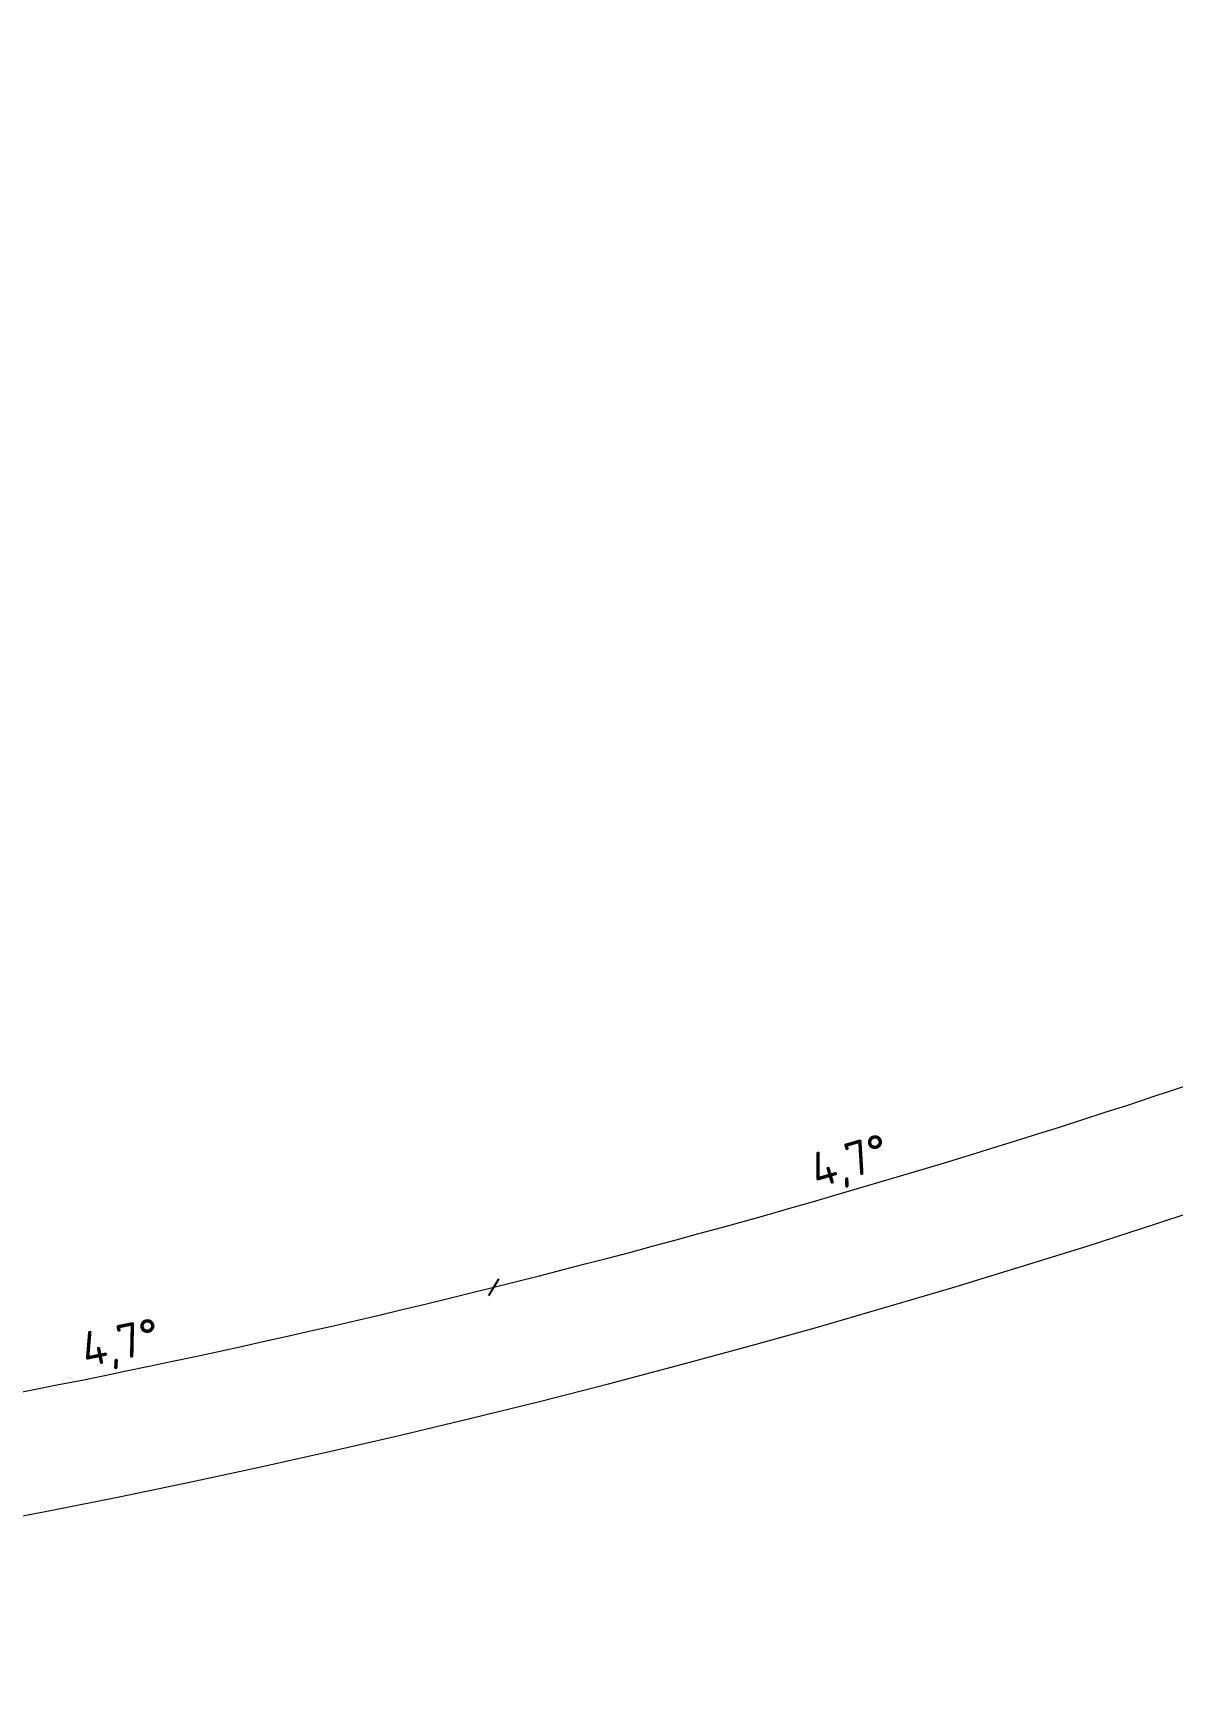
# Model space of a CAD drawing. Header units: millimetres. Extents: x -243740 to 150609, y -407537 to -187091.
# Drawn here: x 24723 to 37837, y -404837 to -385843 of the extents above; entities that cross this region are included whole.
import ezdxf

# ---------------------------------------------------------------- set-up
doc = ezdxf.new("R2010")
doc.units = ezdxf.units.MM
doc.linetypes.add('Штрих', pattern=[6.35, 3.175, -3.175])
doc.layers.add('A-ANNO-DIMS', color=7, linetype='Continuous', lineweight=9)
doc.layers.add('АР_монолит', color=252, linetype='Continuous', lineweight=50)
doc.layers.add('Вставка', color=252, linetype='Continuous')
doc.styles.add('GOST 2.304', font='')
doc.styles.get('GOST 2.304').set_extended_font_data('GOST Common')
doc.linetypes.add('Truba', pattern='A,3e-05,[4,MSH_7,S=1,R=0,X=0,Y=0],-3.022072', length=3.022102)
doc.dimstyles.new('М-200', dxfattribs={"dimtxt": 400, "dimasz": 160, "dimexe": 200, "dimexo": 400, "dimgap": 50, "dimtad": 1, "dimdec": 0, "dimzin": 0, "dimdsep": 46, "dimtxsty": 'GOST 2.304', "dimblk": 'ARCHTICK', "dimcen": 180, "dimdle": 200, "dimadec": 0, "dimazin": 0, "dimtfac": 1, "dimtdec": 0, "dimtmove": 1, "dimatfit": 0, "dimfxl": 1, "dimtolj": 1, "dimtzin": 0, "dimarcsym": 0})

# ---------------------------------------------------------------- blocks, each defined once
blk = doc.blocks.new('_ArchTick')
at = {"color": 0, "linetype": 'ByBlock', "const_width": 0.15}
blk.add_lwpolyline([(-0.5, -0.5), (0.5, 0.5)], dxfattribs=at)
blk = doc.blocks.new('*D46')
at = {"layer": 'A-ANNO-DIMS', "color": 0, "lineweight": -2, "transparency": 16777216}
blk.add_arc((-165704, -113309), 107894, 270, 326, dxfattribs=at)
at = {"layer": 'Defpoints', "color": 0, "lineweight": 30, "transparency": 16777216}
for p in [(-165704, -113309), (-165704, -113309), (-75741, -173990), (-131171, -215528), (-165704, -221903)]:
    blk.add_point(p, dxfattribs=at)
at = {"layer": 'A-ANNO-DIMS', "color": 0, "lineweight": -2, "transparency": 16777216, "xscale": 160, "yscale": 160, "zscale": 160}
for p, rotation in [((-76255, -173643), 55.99999895826774), ((-165704, -221203), 179.9999981265246)]:
    blk.add_blockref('_ArchTick', p, dxfattribs=dict(at, rotation=rotation))
at = {"layer": 'A-ANNO-DIMS', "color": 0, "transparency": 16777216, "insert": (-114300, -207822), "char_height": 400, "attachment_point": 5, "rotation": 28.5412, "style": 'GOST 2.304'}
blk.add_mtext('\\A1;56,0%%D', dxfattribs=at)
blk = doc.blocks.new('*D48')
at = {"layer": 'A-ANNO-DIMS', "color": 0, "lineweight": -2}
blk.add_arc((-165704, -113309), 106494, 279.33333, 283.99999, dxfattribs=at)
at = {"layer": 'Defpoints', "color": 0, "lineweight": 30, "transparency": 16777216}
for p in [(-165704, -113309), (-165704, -113309), (-145586, -217886), (-139433, -218678), (-148206, -219775)]:
    blk.add_point(p, dxfattribs=at)
at = {"layer": 'A-ANNO-DIMS', "color": 0, "lineweight": -2, "xscale": 160, "yscale": 160, "zscale": 160}
for p, rotation in [((-139941, -216640), 13.99998721221672), ((-148433, -218394), 189.3333315322774)]:
    blk.add_blockref('_ArchTick', p, dxfattribs=dict(at, rotation=rotation))
at = {"layer": 'A-ANNO-DIMS', "color": 0, "insert": (-144227, -217319), "char_height": 400, "attachment_point": 5, "rotation": 11.6667, "style": 'GOST 2.304'}
blk.add_mtext('\\A1;4,7%%D', dxfattribs=at)
blk = doc.blocks.new('*D49')
at = {"layer": 'A-ANNO-DIMS', "color": 0, "lineweight": -2}
blk.add_arc((-165704, -113309), 106494, 283.99999, 288.66666, dxfattribs=at)
at = {"layer": 'Defpoints', "color": 0, "lineweight": 30, "transparency": 16777216}
for p in [(-165704, -113309), (-165704, -113309), (-131171, -215528), (-137145, -215903), (-139433, -218678)]:
    blk.add_point(p, dxfattribs=at)
at = {"layer": 'A-ANNO-DIMS', "color": 0, "lineweight": -2, "xscale": 160, "yscale": 160, "zscale": 160}
for p, rotation in [((-131619, -214202), 18.66666494358746), ((-139941, -216640), 193.9999872122168)]:
    blk.add_blockref('_ArchTick', p, dxfattribs=dict(at, rotation=rotation))
at = {"layer": 'A-ANNO-DIMS', "color": 0, "insert": (-135837, -215227), "char_height": 400, "attachment_point": 5, "rotation": 16.3333, "style": 'GOST 2.304'}
blk.add_mtext('\\A1;4,7%%D', dxfattribs=at)
blk = doc.blocks.new('Оси200')
at = {"layer": 'A-ANNO-DIMS'}
dim = blk.add_angular_dim_2l(base=(-131171, -215527.9), line1=((-165703.8, -113309.3), (-75741.3, -173989.8)), line2=((-165703.8, -113309.3), (-165703.8, -221903.3)), text='56,0%%D', dimstyle='М-200', override={"dimadec": 2, "dimtmove": 2}, dxfattribs=at)
dim.commit()
dim.dimension.update_dxf_attribs({"geometry": '*D46', "text_midpoint": (-114299.5, -207822), "dimtype": 130})
for base, line1, line2, picture, middle in [((-145586.5, -217886.1), ((-165703.8, -113309.3), (-139432.5, -218677.6)), ((-165703.8, -113309.3), (-148205.7, -219775.1)), '*D48', (-144227.4, -217319.4)), ((-137145, -215902.7), ((-165703.8, -113309.3), (-131171, -215527.9)), ((-165703.8, -113309.3), (-139432.5, -218677.6)), '*D49', (-135836.5, -215227.3))]:
    dim = blk.add_angular_dim_2l(base=base, line1=line1, line2=line2, text='4,7%%D', dimstyle='М-200', dxfattribs=at)
    dim.commit()
    dim.dimension.update_dxf_attribs({"geometry": picture, "text_midpoint": middle})
blk = doc.blocks.new('A$C010e0e93')
at = {"layer": 'A-ANNO-DIMS'}
blk.add_blockref('Оси200', (404604, 213804), dxfattribs=at)

msp = doc.modelspace()

# ---------------------------------------------------------------- block references
at = {"layer": 'Вставка', "linetype": 'Truba', "lineweight": 30, "ltscale": 100}
msp.add_blockref('A$C010e0e93', (-234640, -397437), dxfattribs=at)

doc.saveas('drawing.dxf')
